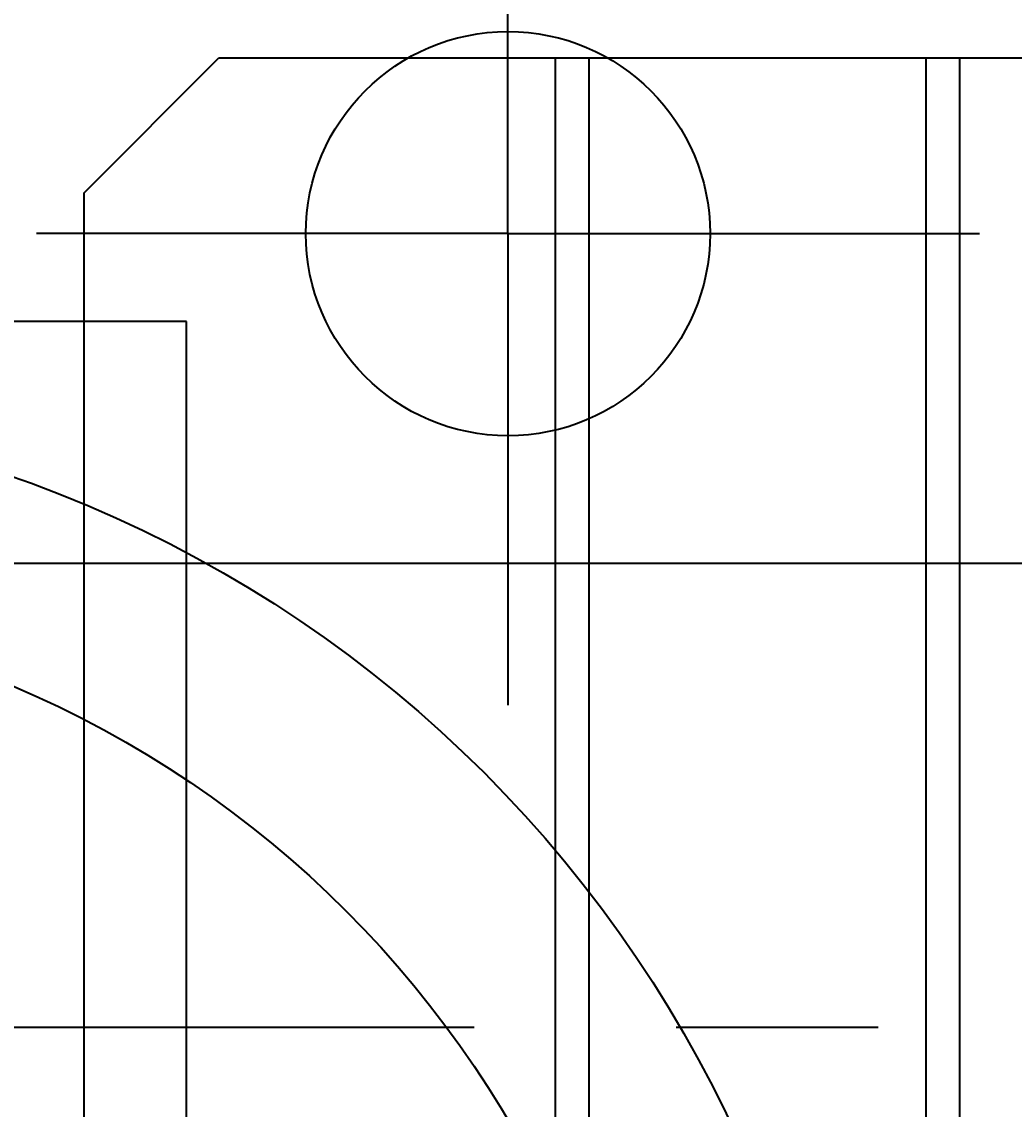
# Model space of a CAD drawing. Extents: x -381 to 213, y -63 to 250.
# Drawn here: x 13.32 to 20.69, y 148.59 to 156.66 of the extents above; entities that cross this region are included whole.
import ezdxf

# ---------------------------------------------------------------- set-up
doc = ezdxf.new("R2010")
doc.units = 0
doc.header["$MEASUREMENT"] = 0
for name, pattern in [('K5LT_AXLED', [19.5, 15, -1.5, 1.5, -1.5]), ('K5LT_BASIC', [0]), ('K5LT_THIN', [0])]:
    doc.linetypes.add(name, pattern=pattern)
doc.layers.add('Системный слой', color=7, linetype='Continuous')
doc.styles.add('K5_DIMSTYLE', font='win_eskd.shx', dxfattribs={"width": 0.7, "oblique": 15, "bigfont": 'b_eskd.shx'})
doc.styles.add('K5_TEXTSTYLE', font='win_eskd.shx', dxfattribs={"width": 0.7, "oblique": 15, "bigfont": 'b_eskd.shx'})
doc.dimstyles.new('K5_DIMSTYLE14', dxfattribs={"dimtxt": 5, "dimasz": 1, "dimexe": 2, "dimexo": 0, "dimgap": 1, "dimtad": 1, "dimtxsty": 'K5_DIMSTYLE', "dimblk1": 'K5_OUTSIDE', "dimblk2": 'K5_OUTSIDE', "dimsah": 1, "dimcen": 5, "dimdle": 5, "dimclrd": 7, "dimclre": 7, "dimclrt": 7, "dimadec": 0, "dimazin": 0, "dimtfac": 0.666, "dimtdec": 4, "dimtmove": 0, "dimatfit": 3, "dimfxl": 0, "dimtvp": 1, "dimtolj": 1, "dimtzin": 0, "dimarcsym": 0})

# ---------------------------------------------------------------- blocks, each defined once
blk = doc.blocks.new('*D')
at = {"layer": 'Системный слой', "color": 7, "linetype": 'K5LT_THIN'}
for p, q in [((-149.0741, 155.3678), (-149.0741, 203.8911)), ((121.1107, 135.4469), (121.1107, 203.8911)), ((-149.0741, 201.8911), (-144.0741, 202.5493)), ((-144.0741, 202.5493), (-144.5741, 201.8911)), ((116.6107, 201.8911), (116.1107, 202.5493)), ((116.1107, 202.5493), (121.1107, 201.8911)), ((-144.0741, 201.2328), (-149.0741, 201.8911)), ((-149.0741, 201.8911), (121.1107, 201.8911)), ((-144.5741, 201.8911), (-144.0741, 201.2328)), ((121.1107, 201.8911), (116.1107, 201.2328)), ((116.1107, 201.2328), (116.6107, 201.8911)), ((-62.851, 194.6993), (-160.3974, 194.6993)), ((-159.0556, 189.6993), (-158.3974, 194.6993)), ((-158.3974, 194.6993), (-157.7391, 189.6993)), ((-158.3974, 194.6993), (-158.3974, 109.0957)), ((-158.3974, 190.1993), (-159.0556, 189.6993)), ((-157.7391, 189.6993), (-158.3974, 190.1993)), ((-158.3974, 109.0957), (-159.0556, 114.0957)), ((-159.0556, 114.0957), (-158.3974, 113.5957)), ((-158.3974, 113.5957), (-157.7391, 114.0957)), ((-157.7391, 114.0957), (-158.3974, 109.0957)), ((-51.1759, 109.0957), (-160.3974, 109.0957))]:
    blk.add_line(p, q, dxfattribs=at)
at = {"layer": 'Системный слой'}
for points in [[(-144.5741, 201.8911), (-144.0741, 202.5493), (-149.0741, 201.8911), (-144.5741, 201.8911)], [(121.1107, 201.8911), (116.6107, 201.8911), (116.1107, 202.5493), (121.1107, 201.8911)], [(-144.0741, 201.2328), (-144.5741, 201.8911), (-149.0741, 201.8911), (-144.0741, 201.2328)], [(116.6107, 201.8911), (121.1107, 201.8911), (116.1107, 201.2328), (116.6107, 201.8911)], [(-158.3974, 190.1993), (-158.3974, 194.6993), (-159.0556, 189.6993), (-158.3974, 190.1993)], [(-157.7391, 189.6993), (-158.3974, 194.6993), (-158.3974, 190.1993), (-157.7391, 189.6993)], [(-158.3974, 109.0957), (-158.3974, 113.5957), (-159.0556, 114.0957), (-158.3974, 109.0957)], [(-158.3974, 109.0957), (-157.7391, 114.0957), (-158.3974, 113.5957), (-158.3974, 109.0957)]]:
    blk.add_solid(points, dxfattribs=at)
at = {"layer": 'Системный слой', "color": 7, "style": 'K5_TEXTSTYLE', "oblique": 20, "width": 0.7}
blk.add_text('270,18', height=5, dxfattribs=at).set_placement((-22.6366, 204.4257))
blk.add_text('85,6', height=5, rotation=90, dxfattribs=at).set_placement((-160.9319, 145.9811))
blk = doc.blocks.new('K5_OUTSIDE')
at = {"color": 7, "linetype": 'K5LT_THIN'}
for p, q in [((0, 0), (-5, 0.6583)), ((-5, 0.6583), (-4.5, 0)), ((0, 0), (-7, 0)), ((-4.5, 0), (-5, -0.6583)), ((-5, -0.6583), (0, 0))]:
    blk.add_line(p, q, dxfattribs=at)
for points in [[(0, 0), (-4.5, 0), (-5, 0.6583), (0, 0)], [(-4.5, 0), (0, 0), (-5, -0.6583), (-4.5, 0)]]:
    blk.add_solid(points)
blk = doc.blocks.new('*U')
at = {"layer": 'Системный слой', "color": 30, "linetype": 'K5LT_AXLED'}
for p, q in [((35.7634, 11.8738), (35.7634, 15.3738)), ((35.7634, 11.8738), (32.2634, 11.8738)), ((35.7634, 11.8738), (39.2634, 11.8738)), ((35.7634, 11.8738), (35.7634, 8.3738)), ((94.0125, 5.9815), (25.516, 5.9815)), ((94.0125, 5.9815), (25.516, 5.9815)), ((94.0125, 5.9821), (27.4978, 5.9821)), ((94.0125, 5.9821), (27.4978, 5.9821)), ((94.0125, 5.9815), (29.4785, 5.9815)), ((94.0125, 5.9815), (29.4785, 5.9815))]:
    blk.add_line(p, q, dxfattribs=at)
at = {"layer": 'Системный слой', "color": 5, "linetype": 'K5LT_BASIC'}
for p, q in [((32.6165, 12.178), (33.6165, 13.178)), ((33.6165, 13.178), (42.6165, 13.178)), ((36.1161, 13.179), (39.1161, 13.179)), ((36.1161, -1.821), (36.1161, 13.179)), ((36.3654, 13.179), (38.8654, 13.179)), ((36.3654, -1.821), (36.3654, 13.179)), ((38.8654, 13.179), (38.8654, -1.821)), ((39.1161, 13.179), (39.1161, -1.821)), ((32.6165, -0.822), (32.6165, 12.178)), ((33.3779, 11.2227), (-46.6221, 11.2227)), ((33.3779, 1.2227), (33.3779, 11.2227)), ((9.1669, 9.4283), (42.6169, 9.4283))]:
    blk.add_line(p, q, dxfattribs=at)
blk = doc.blocks.new('*F')
at = {"layer": 'Системный слой', "color": 5, "linetype": 'K5LT_BASIC'}
for centre, radius in [((94.0125, 5.9815), 62.5341), ((94.0125, 5.9815), 62.5341), ((29.0451, 1.3327), 19), ((35.7634, 11.8738), 1.5), ((29.0451, 1.3327), 9.25), ((29.0451, 1.3327), 7.8)]:
    blk.add_circle(centre, radius, dxfattribs=at)
at = {"layer": 'Системный слой'}
blk.add_blockref('*U', (0, 0), dxfattribs=at)
blk.add_blockref('*U', (0, 0), dxfattribs=at)
blk.add_blockref('*U', (0, 0), dxfattribs=at)
blk.add_blockref('*U', (0, 0), dxfattribs=at)
blk.add_blockref('*U', (0, 0), dxfattribs=at)
blk.add_blockref('*U', (0, 0), dxfattribs=at)
blk.add_blockref('*U', (0, 0), dxfattribs=at)
blk.add_blockref('*U', (0, 0), dxfattribs=at)
blk.add_blockref('*U', (0, 0), dxfattribs=at)
blk.add_blockref('*U', (0, 0), dxfattribs=at)
blk.add_blockref('*U', (0, 0), dxfattribs=at)
blk.add_blockref('*U', (0, 0), dxfattribs=at)
blk.add_blockref('*U', (0, 0), dxfattribs=at)
blk.add_blockref('*U', (0, 0), dxfattribs=at)
blk.add_blockref('*U', (0, 0), dxfattribs=at)
blk.add_blockref('*U', (0, 0), dxfattribs=at)
blk.add_blockref('*U', (0, 0), dxfattribs=at)
blk.add_blockref('*U', (0, 0), dxfattribs=at)
blk.add_blockref('*U', (0, 0), dxfattribs=at)
blk.add_blockref('*U', (0, 0), dxfattribs=at)
blk.add_blockref('*U', (0, 0), dxfattribs=at)
blk.add_blockref('*U', (0, 0), dxfattribs=at)
blk.add_blockref('*U', (0, 0), dxfattribs=at)
blk.add_blockref('*U', (0, 0), dxfattribs=at)
blk.add_blockref('*U', (0, 0), dxfattribs=at)
blk.add_blockref('*U', (0, 0), dxfattribs=at)
blk.add_blockref('*U', (0, 0), dxfattribs=at)
blk.add_blockref('*U', (0, 0), dxfattribs=at)
blk.add_blockref('*U', (0, 0), dxfattribs=at)
blk.add_blockref('*U', (0, 0), dxfattribs=at)
blk.add_blockref('*U', (0, 0), dxfattribs=at)
blk.add_blockref('*U', (0, 0), dxfattribs=at)
blk.add_blockref('*U', (0, 0), dxfattribs=at)
blk.add_blockref('*U', (0, 0), dxfattribs=at)
blk.add_blockref('*U', (0, 0), dxfattribs=at)
blk.add_blockref('*U', (0, 0), dxfattribs=at)
blk.add_blockref('*U', (0, 0), dxfattribs=at)
blk.add_blockref('*U', (0, 0), dxfattribs=at)
blk.add_blockref('*U', (0, 0), dxfattribs=at)
blk.add_blockref('*U', (0, 0), dxfattribs=at)
blk.add_blockref('*U', (0, 0), dxfattribs=at)
blk.add_blockref('*U', (0, 0), dxfattribs=at)
blk.add_blockref('*U', (0, 0), dxfattribs=at)
blk.add_blockref('*U', (0, 0), dxfattribs=at)
blk.add_blockref('*U', (0, 0), dxfattribs=at)
blk.add_blockref('*U', (0, 0), dxfattribs=at)
blk.add_blockref('*U', (0, 0), dxfattribs=at)
blk.add_blockref('*U', (0, 0), dxfattribs=at)
blk.add_blockref('*U', (0, 0), dxfattribs=at)
blk.add_blockref('*U', (0, 0), dxfattribs=at)
blk.add_blockref('*U', (0, 0), dxfattribs=at)
blk.add_blockref('*U', (0, 0), dxfattribs=at)
blk.add_blockref('*U', (0, 0), dxfattribs=at)
blk.add_blockref('*U', (0, 0), dxfattribs=at)
blk.add_blockref('*U', (0, 0), dxfattribs=at)
blk.add_blockref('*U', (0, 0), dxfattribs=at)
blk.add_blockref('*U', (0, 0), dxfattribs=at)
blk.add_blockref('*U', (0, 0), dxfattribs=at)
blk.add_blockref('*U', (0, 0), dxfattribs=at)
blk.add_blockref('*U', (0, 0), dxfattribs=at)
blk.add_blockref('*U', (0, 0), dxfattribs=at)
blk.add_blockref('*U', (0, 0), dxfattribs=at)
blk.add_blockref('*U', (0, 0), dxfattribs=at)
blk.add_blockref('*U', (0, 0), dxfattribs=at)
blk.add_blockref('*U', (0, 0), dxfattribs=at)
blk.add_blockref('*U', (0, 0), dxfattribs=at)
blk.add_blockref('*U', (0, 0), dxfattribs=at)
blk.add_blockref('*U', (0, 0), dxfattribs=at)
blk.add_blockref('*U', (0, 0), dxfattribs=at)
blk.add_blockref('*U', (0, 0), dxfattribs=at)
blk.add_blockref('*U', (0, 0), dxfattribs=at)
blk.add_blockref('*U', (0, 0), dxfattribs=at)
blk.add_blockref('*U', (0, 0), dxfattribs=at)
blk.add_blockref('*U', (0, 0), dxfattribs=at)
blk.add_blockref('*U', (0, 0), dxfattribs=at)
blk.add_blockref('*U', (0, 0), dxfattribs=at)
blk.add_blockref('*U', (0, 0), dxfattribs=at)
blk.add_blockref('*U', (0, 0), dxfattribs=at)
blk.add_blockref('*U', (0, 0), dxfattribs=at)
blk.add_blockref('*U', (0, 0), dxfattribs=at)
blk.add_blockref('*U', (0, 0), dxfattribs=at)
blk.add_blockref('*U', (0, 0), dxfattribs=at)
blk.add_blockref('*U', (0, 0), dxfattribs=at)
blk.add_blockref('*U', (0, 0), dxfattribs=at)
blk.add_blockref('*U', (0, 0), dxfattribs=at)
blk.add_blockref('*U', (0, 0), dxfattribs=at)
blk.add_blockref('*U', (0, 0), dxfattribs=at)
blk.add_blockref('*U', (0, 0), dxfattribs=at)
blk.add_blockref('*U', (0, 0), dxfattribs=at)
blk.add_blockref('*U', (0, 0), dxfattribs=at)
blk.add_blockref('*U', (0, 0), dxfattribs=at)
blk.add_blockref('*U', (0, 0), dxfattribs=at)
blk.add_blockref('*U', (0, 0), dxfattribs=at)
blk.add_blockref('*U', (0, 0), dxfattribs=at)
blk.add_blockref('*U', (0, 0), dxfattribs=at)
blk.add_blockref('*U', (0, 0), dxfattribs=at)
blk.add_blockref('*U', (0, 0), dxfattribs=at)
blk.add_blockref('*U', (0, 0), dxfattribs=at)
blk.add_blockref('*U', (0, 0), dxfattribs=at)
blk.add_blockref('*U', (0, 0), dxfattribs=at)
blk.add_blockref('*U', (0, 0), dxfattribs=at)
blk.add_blockref('*U', (0, 0), dxfattribs=at)
blk.add_blockref('*U', (0, 0), dxfattribs=at)
blk.add_blockref('*U', (0, 0), dxfattribs=at)
blk.add_blockref('*U', (0, 0), dxfattribs=at)
blk.add_blockref('*U', (0, 0), dxfattribs=at)
blk.add_blockref('*U', (0, 0), dxfattribs=at)
blk.add_blockref('*U', (0, 0), dxfattribs=at)
blk.add_blockref('*U', (0, 0), dxfattribs=at)
blk.add_blockref('*U', (0, 0), dxfattribs=at)
blk.add_blockref('*U', (0, 0), dxfattribs=at)
blk.add_blockref('*U', (0, 0), dxfattribs=at)
blk.add_blockref('*U', (0, 0), dxfattribs=at)
blk.add_blockref('*U', (0, 0), dxfattribs=at)
blk.add_blockref('*U', (0, 0), dxfattribs=at)
blk.add_blockref('*U', (0, 0), dxfattribs=at)
blk.add_blockref('*U', (0, 0), dxfattribs=at)
blk.add_blockref('*U', (0, 0), dxfattribs=at)
blk.add_blockref('*U', (0, 0), dxfattribs=at)
blk.add_blockref('*U', (0, 0), dxfattribs=at)
blk.add_blockref('*U', (0, 0), dxfattribs=at)
blk.add_blockref('*U', (0, 0), dxfattribs=at)
blk.add_blockref('*U', (0, 0), dxfattribs=at)
blk.add_blockref('*U', (0, 0), dxfattribs=at)
blk.add_blockref('*U', (0, 0), dxfattribs=at)
blk.add_blockref('*U', (0, 0), dxfattribs=at)
blk.add_blockref('*U', (0, 0), dxfattribs=at)
blk.add_blockref('*U', (0, 0), dxfattribs=at)
blk.add_blockref('*U', (0, 0), dxfattribs=at)
blk.add_blockref('*U', (0, 0), dxfattribs=at)
blk.add_blockref('*U', (0, 0), dxfattribs=at)
blk.add_blockref('*U', (0, 0), dxfattribs=at)
blk.add_blockref('*U', (0, 0), dxfattribs=at)
blk.add_blockref('*U', (0, 0), dxfattribs=at)
blk.add_blockref('*U', (0, 0), dxfattribs=at)
blk.add_blockref('*U', (0, 0), dxfattribs=at)
blk.add_blockref('*U', (0, 0), dxfattribs=at)
blk.add_blockref('*U', (0, 0), dxfattribs=at)
blk.add_blockref('*U', (0, 0), dxfattribs=at)
blk.add_blockref('*U', (0, 0), dxfattribs=at)
blk.add_blockref('*U', (0, 0), dxfattribs=at)
blk.add_blockref('*U', (0, 0), dxfattribs=at)
blk.add_blockref('*U', (0, 0), dxfattribs=at)
blk.add_blockref('*U', (0, 0), dxfattribs=at)
blk.add_blockref('*U', (0, 0), dxfattribs=at)
blk.add_blockref('*U', (0, 0), dxfattribs=at)
blk.add_blockref('*U', (0, 0), dxfattribs=at)
blk.add_blockref('*U', (0, 0), dxfattribs=at)
blk.add_blockref('*U', (0, 0), dxfattribs=at)
blk.add_blockref('*U', (0, 0), dxfattribs=at)
blk.add_blockref('*U', (0, 0), dxfattribs=at)
blk.add_blockref('*U', (0, 0), dxfattribs=at)
blk.add_blockref('*U', (0, 0), dxfattribs=at)
blk.add_blockref('*U', (0, 0), dxfattribs=at)
blk.add_blockref('*U', (0, 0), dxfattribs=at)
blk.add_blockref('*U', (0, 0), dxfattribs=at)
blk.add_blockref('*U', (0, 0), dxfattribs=at)
blk.add_blockref('*U', (0, 0), dxfattribs=at)
blk.add_blockref('*U', (0, 0), dxfattribs=at)
blk.add_blockref('*U', (0, 0), dxfattribs=at)
blk.add_blockref('*U', (0, 0), dxfattribs=at)
blk.add_blockref('*U', (0, 0), dxfattribs=at)
blk.add_blockref('*U', (0, 0), dxfattribs=at)
blk.add_blockref('*U', (0, 0), dxfattribs=at)
blk.add_blockref('*U', (0, 0), dxfattribs=at)
blk.add_blockref('*U', (0, 0), dxfattribs=at)
blk.add_blockref('*U', (0, 0), dxfattribs=at)
blk.add_blockref('*U', (0, 0), dxfattribs=at)
blk.add_blockref('*U', (0, 0), dxfattribs=at)
blk.add_blockref('*U', (0, 0), dxfattribs=at)
blk.add_blockref('*U', (0, 0), dxfattribs=at)
blk.add_blockref('*U', (0, 0), dxfattribs=at)
blk.add_blockref('*U', (0, 0), dxfattribs=at)
blk.add_blockref('*U', (0, 0), dxfattribs=at)
blk.add_blockref('*U', (0, 0), dxfattribs=at)
blk.add_blockref('*U', (0, 0), dxfattribs=at)
blk.add_blockref('*U', (0, 0), dxfattribs=at)
blk.add_blockref('*U', (0, 0), dxfattribs=at)
blk.add_blockref('*U', (0, 0), dxfattribs=at)
blk.add_blockref('*U', (0, 0), dxfattribs=at)
blk.add_blockref('*U', (0, 0), dxfattribs=at)
blk.add_blockref('*U', (0, 0), dxfattribs=at)
blk.add_blockref('*U', (0, 0), dxfattribs=at)
blk.add_blockref('*U', (0, 0), dxfattribs=at)
blk.add_blockref('*U', (0, 0), dxfattribs=at)
blk.add_blockref('*U', (0, 0), dxfattribs=at)
blk.add_blockref('*U', (0, 0), dxfattribs=at)
blk.add_blockref('*U', (0, 0), dxfattribs=at)
blk.add_blockref('*U', (0, 0), dxfattribs=at)
blk.add_blockref('*U', (0, 0), dxfattribs=at)
blk.add_blockref('*U', (0, 0), dxfattribs=at)
blk.add_blockref('*U', (0, 0), dxfattribs=at)
blk.add_blockref('*U', (0, 0), dxfattribs=at)
blk.add_blockref('*U', (0, 0), dxfattribs=at)
blk.add_blockref('*U', (0, 0), dxfattribs=at)
blk.add_blockref('*U', (0, 0), dxfattribs=at)
blk.add_blockref('*U', (0, 0), dxfattribs=at)
blk.add_blockref('*U', (0, 0), dxfattribs=at)
blk.add_blockref('*U', (0, 0), dxfattribs=at)
blk.add_blockref('*U', (0, 0), dxfattribs=at)
blk.add_blockref('*U', (0, 0), dxfattribs=at)
blk.add_blockref('*U', (0, 0), dxfattribs=at)
blk.add_blockref('*U', (0, 0), dxfattribs=at)
blk.add_blockref('*U', (0, 0), dxfattribs=at)
blk.add_blockref('*U', (0, 0), dxfattribs=at)
blk.add_blockref('*U', (0, 0), dxfattribs=at)
blk.add_blockref('*U', (0, 0), dxfattribs=at)

msp = doc.modelspace()

# ---------------------------------------------------------------- block references
at = {"layer": 'Системный слой'}
msp.add_blockref('*F', (-18.8309, 143.2163), dxfattribs=at)

# ---------------------------------------------------------------- dimensions: what is measured, and where the dimension line sits
dim = msp.add_linear_dim(base=(-149.0741, 201.8911), p1=(-149.0741, 155.3678), p2=(121.1107, 135.4469), dimstyle='K5_DIMSTYLE14', override={"dimpost": ' '}, dxfattribs=at)
dim.commit()
dim.dimension.update_dxf_attribs({"geometry": '*D', "text_midpoint": (-22.6366, 204.4257), "dimtype": 160})
dim = msp.add_linear_dim(base=(-158.3974, 194.6993), p1=(-62.851, 194.6993), p2=(-51.1759, 109.0957), angle=90, dimstyle='K5_DIMSTYLE14', override={"dimpost": ' '}, dxfattribs=at)
dim.commit()
dim.dimension.update_dxf_attribs({"geometry": '*D', "text_midpoint": (-160.9319, 145.9811), "dimtype": 160})

doc.saveas('drawing.dxf')
